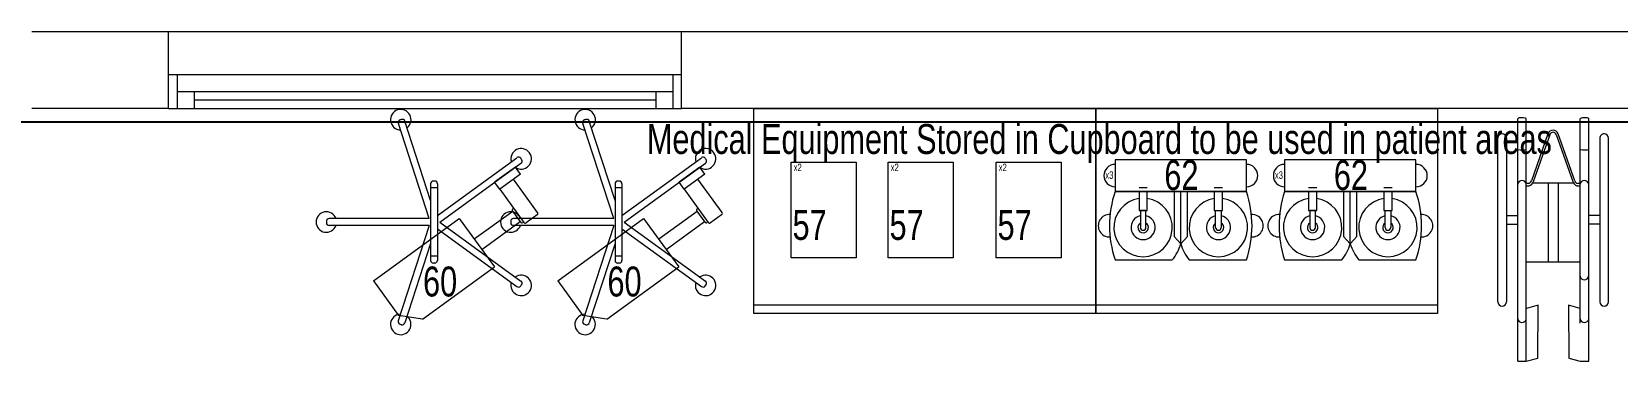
# Model space of a CAD drawing. Header units: metres. Extents: x -18745 to 220762, y -1579758 to -1356048.
# Drawn here: x 123028 to 127666, y -1455937 to -1454973 of the extents above; entities that cross this region are included whole.
import ezdxf

# ---------------------------------------------------------------- set-up
doc = ezdxf.new("R2010")
doc.units = ezdxf.units.M
doc.layers.get('0').update_dxf_attribs({"lineweight": 0})
for name, color, linetype, lineweight in [('A-100 - Copy$0$Aluminum', 8, 'Continuous', 0), ('A-100 - Copy$0$Medical Equipment and Furniture', 8, 'Continuous', 0), ('A-100 - Copy$0$Medical Equipment and Furniture1', 8, 'Continuous', 5), ('A-100 - Copy$0$Proj', 8, 'Continuous', 0), ('A-100 - Copy$0$Walls', 8, 'Continuous', 0)]:
    doc.layers.add(name, color=color, linetype=linetype, lineweight=lineweight)
doc.layers.add('A-100 - Copy$0$axes', color=8, linetype='Continuous')
doc.styles.add('A-100 - Copy$0$X3G_ENTITY_257CFD', font='swisscl.ttf', dxfattribs={"height": 200})

# ---------------------------------------------------------------- blocks, each defined once
blk = doc.blocks.new('A-100 - Copy$0$CUPBOARD - GLASS TOP - LOCKABLE - 200x100x60')
at = {"layer": 'A-100 - Copy$0$Medical Equipment and Furniture1'}
blk.add_line((283.1819, -205.0074, 0), (284.1819, -205.0074, 0), dxfattribs=at)
at = {"layer": 'A-100 - Copy$0$Medical Equipment and Furniture1', "elevation": 0}
blk.add_lwpolyline([(284.1819, -204.4324), (283.1819, -204.4324), (283.1819, -205.0324), (284.1819, -205.0324)], close=True, dxfattribs=at)
blk = doc.blocks.new('A-100 - Copy$0$HF14449A-P')
at = {"layer": 'A-100 - Copy$0$Medical Equipment and Furniture1'}
for p, q in [((-0.2244, 0.0577), (-0.7026, 0.0577)), ((-0.05, 0), (-0.7602, 0)), ((-0.7026, 0.0323), (-0.2244, 0.0323)), ((-0.4762, 0.0321), (-0.4762, -0.0003)), ((-0.4508, 0.0321), (-0.4508, -0.0003)), ((-0.05, -0.0255), (-0.05, 0)), ((-0.1618, -0.0254), (-0.7597, -0.0254)), ((-0.578, -0.0409), (-0.7158, -0.0896)), ((-0.5708, -0.044), (-0.5708, -0.1647)), ((-0.5699, -0.0249), (-0.5699, -0.0332)), ((-0.5636, -0.0346), (-0.5636, -0.0251)), ((-0.3406, -0.1837), (-0.3406, -0.0251)), ((-0.2045, -0.0254), (-0.2138, -0.0595)), ((-0.0589, -0.0584), (-0.05, -0.0255)), ((-0.7137, -0.0956), (-0.576, -0.047)), ((-0.5708, -0.0899), (-0.3406, -0.0899)), ((-0.2138, -0.0595), (-0.0589, -0.0584)), ((-0.7158, -0.1192), (-0.578, -0.1678)), ((-0.576, -0.1618), (-0.7137, -0.1132)), ((-0.5708, -0.1189), (-0.3406, -0.1189)), ((-0.05, -0.1827), (-0.7602, -0.1827)), ((-0.5699, -0.1755), (-0.5699, -0.1837)), ((-0.5636, -0.1837), (-0.5636, -0.1742)), ((-0.0589, -0.1493), (-0.2138, -0.1482)), ((-0.2138, -0.1482), (-0.2045, -0.1824)), ((-0.0499, -0.1827), (-0.0589, -0.1493)), ((-0.05, -0.2078), (-0.05, -0.1827)), ((-0.05, -0.2078), (-0.7593, -0.2078)), ((-0.4762, -0.2401), (-0.4762, -0.2078)), ((-0.4508, -0.2401), (-0.4508, -0.2078)), ((-0.7026, -0.2404), (-0.2244, -0.2404)), ((-0.2244, -0.2658), (-0.7026, -0.2658))]:
    blk.add_line(p, q, dxfattribs=at)
for centre, radius, start, end in [((-0.7026, 0.045), 0.0127, 90, 180), ((-0.2244, 0.045), 0.0127, 0, 90), ((-0.7026, 0.045), 0.0127, 180, 270), ((-0.2244, 0.045), 0.0127, 270, 0), ((-0.5661, -0.0128), 0.0127, 98.7333, 261.2512), ((-0.5848, -0.0258), 0.0166, 294.282, 333.3732), ((-0.5848, -0.0258), 0.023, 292.5926, 337.4074), ((-0.301, -0.0129), 0.0127, 279.8278, 82.5002), ((-0.7106, -0.1044), 0.0157, 109.4325, 250.5675), ((-0.7106, -0.1044), 0.00936, 109.4229, 250.5771), ((-0.5661, -0.1952), 0.0127, 98.7488, 261.2667), ((-0.5848, -0.183), 0.0166, 26.6268, 65.718), ((-0.5848, -0.183), 0.023, 22.5926, 67.4074), ((-0.7026, -0.2531), 0.0127, 90, 180), ((-0.7026, -0.2531), 0.0127, 180, 270), ((-0.2244, -0.2531), 0.0127, 0, 90), ((-0.2244, -0.2531), 0.0127, 270, 0)]:
    blk.add_arc(centre, radius, start, end, dxfattribs=at)
for centre, ratio, start_param, end_param in [((-0.6698, -0.0127), 0.078125, 3.141593, 6.498142), ((-0.7597, -0.0126), 0.241377, 0.152696, 3.141593), ((-0.1758, -0.0125), 0.964579, 3.250377, 6.096807), ((-0.7597, -0.1952), 0.241678, 0.147741, 3.289334), ((-0.6698, -0.1954), 0.078125, 3.141593, 6.498142), ((-0.1758, -0.1951), 0.964579, 3.252899, 6.098308)]:
    blk.add_ellipse(centre, major_axis=(0, 0.0127), ratio=ratio, start_param=start_param, end_param=end_param, dxfattribs=at)
blk = doc.blocks.new('A-100 - Copy$0$M.107.31.46')
at = {"layer": 'A-100 - Copy$0$Medical Equipment and Furniture1'}
for p, q in [((22587.3, -488.5), (22606.8, -467.6)), ((22606.8, -467.6), (22606.8, -620.3)), ((22626.2, -488.5), (22606.8, -467.6))]:
    blk.add_line(p, q, dxfattribs=at)
for points in [[(22581.8, -420.1), (22414.6, -420.1)], [(22798.9, -420.1), (22631.7, -420.1)], [(22587.3, -488.5), (22587.3, -620.3), (22626.2, -620.3), (22626.2, -488.5)], [(22504.7, -515.1), (22504.7, -564.7), (22488.5, -564.7), (22488.5, -515.1)], [(22708.8, -515.1), (22708.8, -564.7), (22725, -564.7), (22725, -515.1)], [(22508.6, -620.3), (22508.6, -564.7), (22484.6, -564.7), (22484.6, -620.3)], [(22728.9, -620.3), (22728.9, -564.7), (22704.9, -564.7), (22704.9, -620.3)], [(22414.6, -620.3), (22798.9, -620.3)], [(22484.6, -631.3), (22508.6, -631.3)], [(22704.9, -631.3), (22728.9, -631.3)]]:
    blk.add_lwpolyline(points, dxfattribs=at)
blk.add_lwpolyline([(22414.6, -713.6), (22798.9, -713.6), (22798.9, -620.3), (22414.6, -620.3)], close=True, dxfattribs=at)
for centre, radius, start, end in [((22714.4, -520.2), 316, 161.5342, 198.4658), ((22496.6, -515.1), 85.4, 278.0941, 261.9059), ((22480.9, -503.4), 130.9, 15.8849, 39.5335), ((22732.6, -503.4), 130.9, 140.4665, 164.1151), ((22716.9, -515.1), 85.4, 278.0941, 261.9059), ((22499.2, -520.2), 316, 341.5342, 18.4658), ((22398.4, -520.2), 32.9, 87.02, 272.98), ((22496.6, -515.1), 35.4, 283.274, 256.726), ((22496.6, -515.1), 15.4, 301.8051, 238.1949), ((22496.6, -515.1), 8.13, 0, 180), ((22716.9, -515.1), 35.4, 283.274, 256.726), ((22716.9, -515.1), 15.4, 301.8051, 238.1949), ((22716.9, -515.1), 8.13, 0, 180), ((22815.2, -520.2), 32.9, 267.02, 92.98), ((22414.6, -666.9), 32.9, 90, 270), ((22798.9, -666.9), 32.9, 270, 90)]:
    blk.add_arc(centre, radius, start, end, dxfattribs=at)
blk = doc.blocks.new('A-100 - Copy$0$HF12177-P')
for p, q in [((0, 0), (-0.1724, 0.2372)), ((0, 0), (0.1724, 0.2372)), ((-0.0196, -0.007), (-0.1885, 0.2255)), ((0.0196, -0.007), (0.1885, 0.2255)), ((-0.0631, -0.027), (-0.2951, -0.1024)), ((-0.01, -0.0308), (-0.2889, -0.1214)), ((-0.12, -0.015), (-0.12, -0.019)), ((-0.112, -0.007), (0.112, -0.007)), ((-0.112, -0.027), (0.112, -0.027)), ((-0.1, -0.007), (-0.1, -0.027)), ((-0.01, -0.0308), (-0.01, -0.324)), ((0.01, -0.0308), (0.01, -0.324)), ((0.01, -0.0308), (0.2889, -0.1214)), ((0.0631, -0.027), (0.2951, -0.1024)), ((0.1, -0.007), (0.1, -0.027)), ((0.12, -0.015), (0.12, -0.019))]:
    blk.add_line(p, q)
for centre, radius, start, end in [((-0.1852, 0.2378), 0.03, 325.4712, 286.5288), ((-0.1821, 0.2302), 0.008, 126.3733, 216), ((0, -0.017), 0.315, 125.6267, 126.3733), ((-0.1788, 0.2325), 0.008, 36, 125.6267), ((0.1852, 0.2378), 0.03, 253.4712, 214.5288), ((0.1788, 0.2325), 0.008, 54.3733, 144), ((0, -0.017), 0.315, 53.6267, 54.3733), ((0.1821, 0.2302), 0.008, 324, 53.6267), ((-0.112, -0.015), 0.008, 90, 180), ((-0.112, -0.019), 0.008, 180, 270), ((0.112, -0.015), 0.008, 0, 90), ((0.112, -0.019), 0.008, 270, 0), ((-0.2996, -0.1144), 0.03, 37.4712, 358.5288), ((0.2996, -0.1144), 0.03, 181.4712, 142.5288), ((-0.2926, -0.11), 0.008, 108, 197.6267), ((0, -0.017), 0.315, 197.6267, 198.3733), ((-0.2914, -0.1138), 0.008, 198.3733, 288), ((0.2914, -0.1138), 0.008, 252, 341.6267), ((0.2926, -0.11), 0.008, 342.3733, 72), ((0, -0.017), 0.315, 341.6267, 342.3733), ((0, -0.332), 0.03, 109.4712, 70.5288), ((-0.002, -0.324), 0.008, 180, 269.6267), ((0.002, -0.324), 0.008, 270.3733, 0), ((0, -0.017), 0.315, 269.6267, 270.3733)]:
    blk.add_arc(centre, radius, start, end)
blk = doc.blocks.new('A-100 - Copy$0$MONITOR ARM PLAN')
for p, q in [((0.025, -0.49375, 0), (0.025, -0.18375, 0)), ((0.025, -0.18375, 0), (0.2, -0.18375, 0)), ((0.2, -0.44375, 0), (0.2, -0.18375, 0)), ((0.2, -0.44375, 0), (0.15, -0.49375, 0)), ((0.025, -0.49375, 0), (0.15, -0.49375, 0))]:
    blk.add_line(p, q)
at = {"layer": 'A-100 - Copy$0$Medical Equipment and Furniture1'}
for p, q in [((0.025, 0.0375), (0, 0.0375)), ((0, 0.0375), (0, -0.0375)), ((0.025, 0.0375), (0.025, -0.0375)), ((0.145, 0.0125), (0.025, 0.0125)), ((0.15, 0.0075), (0.15, -0.0325)), ((0.025, -0.0375), (0, -0.0375)), ((0.025, -0.0375), (0.145, -0.0375)), ((0.09375, -0.0375), (0.09375, -0.04)), ((0.09875, -0.045), (0.13875, -0.045)), ((0.1, -0.045), (0.1, -0.18375)), ((0.1375, -0.045), (0.1375, -0.18375)), ((0.14375, -0.0375), (0.14375, -0.04))]:
    blk.add_line(p, q, dxfattribs=at)
for centre, start, end in [((0.145, 0.0075, 0), 0, 90), ((0.09875, -0.04), 180, 270), ((0.13875, -0.04), 270, 360), ((0.145, -0.0325), 270, 0)]:
    blk.add_arc(centre, 0.005, start, end, dxfattribs=at)
blk = doc.blocks.new('A-100 - Copy')
at = {"layer": 'A-100 - Copy$0$Aluminum'}
for p, q in [((123428.3, -1455097.7, 0), (124928.3, -1455097.7, 0)), ((123453.3, -1455097.7, 0), (123453.3, -1455197.7, 0)), ((124903.3, -1455097.7, 0), (124903.3, -1455197.7, 0)), ((123453.3, -1455147.7, 0), (124903.3, -1455147.7, 0)), ((123503.3, -1455147.7, 0), (123503.3, -1455197.7, 0)), ((124853.3, -1455147.7, 0), (124853.3, -1455197.7, 0)), ((123428.3, -1455197.7, 0), (124928.3, -1455197.7, 0)), ((124853.3, -1455172.7, 0), (123503.3, -1455172.7, 0))]:
    blk.add_line(p, q, dxfattribs=at)
at = {"layer": 'A-100 - Copy$0$axes'}
blk.add_line((215795, -1455237.7, 2.4), (83877.8, -1455237.7, 2.4), dxfattribs=at)
at = {"layer": 'A-100 - Copy$0$Medical Equipment and Furniture', "elevation": 0}
for points in [[(125249.6, -1455634.4), (125249.6, -1455354.4), (125439.6, -1455354.4), (125439.6, -1455634.4), (125249.6, -1455634.4)], [(125533.4, -1455634.4), (125533.4, -1455354.4), (125723.4, -1455354.4), (125723.4, -1455634.4), (125533.4, -1455634.4)], [(125849.2, -1455634.4), (125849.2, -1455354.4), (126039.2, -1455354.4), (126039.2, -1455634.4), (125849.2, -1455634.4)]]:
    blk.add_lwpolyline(points, dxfattribs=at)
at = {"layer": 'A-100 - Copy$0$Proj'}
blk.add_line((124928.3, -1454972.7, 0), (123428.3, -1454972.7, 0), dxfattribs=at)
at = {"layer": 'A-100 - Copy$0$Walls'}
for p, q in [((123428.3, -1454972.7, 0), (123028.3, -1454972.7, 0)), ((123428.3, -1455197.7, 0), (123428.3, -1454972.7, 0)), ((124928.3, -1455197.7, 0), (124928.3, -1454972.7, 0)), ((127798.3, -1454972.7), (124928.3, -1454972.7, 0)), ((123428.3, -1455197.7, 0), (123028.3, -1455197.7, 0)), ((127798.3, -1455197.7, 0), (124928.3, -1455197.7, 0))]:
    blk.add_line(p, q, dxfattribs=at)
at = {"layer": 'A-100 - Copy$0$Medical Equipment and Furniture', "extrusion": (-1.92689e-13, -1.39405e-12, -1), "xscale": -1000.000000000001, "yscale": 1000.000000000001, "zscale": -1000.000000000001, "rotation": 90.01496832471715}
for p in [(-124222, -1455529.8, 0), (-124761.4, -1455529.8, 0)]:
    blk.add_blockref('A-100 - Copy$0$HF12177-P', p, dxfattribs=at)
at = {"layer": 'A-100 - Copy$0$Medical Equipment and Furniture', "xscale": -1000, "yscale": 1000, "zscale": 1000}
for p in [(409322.2, -1250765.3, 0), (410322.2, -1250765.3, 0)]:
    blk.add_blockref('A-100 - Copy$0$CUPBOARD - GLASS TOP - LOCKABLE - 200x100x60', p, dxfattribs=at)
at = {"layer": 'A-100 - Copy$0$Medical Equipment and Furniture', "xscale": 1000, "yscale": 1000, "zscale": 1000}
for name, p, rotation in [('A-100 - Copy$0$HF14449A-P', (127582.2, -1455987.1, 0), 270), ('A-100 - Copy$0$MONITOR ARM PLAN', (124412.6, -1455391.4, 0), 305.9850316752795), ('A-100 - Copy$0$MONITOR ARM PLAN', (124952, -1455391.4, 0), 305.9850316752795)]:
    blk.add_blockref(name, p, dxfattribs=dict(at, rotation=rotation))
at = {"layer": 'A-100 - Copy$0$Medical Equipment and Furniture', "rotation": 180}
for p in [(148995.7, -1456060.8, 0), (149491.5, -1456060.8, 0)]:
    blk.add_blockref('A-100 - Copy$0$M.107.31.46', p, dxfattribs=at)
at = {"layer": 'A-100 - Copy$0$Medical Equipment and Furniture', "attachment_point": 2, "style": 'A-100 - Copy$0$X3G_ENTITY_257CFD'}
for s, insert, char_height, width in [('Medical Equipment Stored in Cupboard to be used in patient areas', (126150.9, -1455242.9, 0), 87.473, 3260.537), ('62', (126390.8, -1455348.5, 0), 87.47, 82.543), ('62', (126886.6, -1455348.5, 0), 87.47, 82.543), ('x2', (125268.7, -1455358.9, 0), 21.87, 20.636), ('x2', (125552.4, -1455358.9, 0), 21.87, 20.636), ('x2', (125868.3, -1455358.9, 0), 21.87, 20.636), ('x3', (126180.1, -1455381.3, 0), 21.87, 20.636), ('x3', (126675.9, -1455381.3, 0), 21.87, 20.636), ('57', (125303.4, -1455494.4, 0), 87.47, 82.543), ('57', (125587.1, -1455494.4, 0), 87.47, 82.543), ('57', (125903, -1455494.4, 0), 87.47, 82.543)]:
    blk.add_mtext(s, dxfattribs=dict(at, insert=insert, char_height=char_height, width=width))
at = {"layer": 'A-100 - Copy$0$Medical Equipment and Furniture', "char_height": 87.47, "attachment_point": 2, "style": 'A-100 - Copy$0$X3G_ENTITY_257CFD'}
for insert in [(124222.7, -1455660, 0), (124762.1, -1455660, 0)]:
    blk.add_mtext('60', dxfattribs=dict(at, insert=insert))

msp = doc.modelspace()

# ---------------------------------------------------------------- block references
msp.add_blockref('A-100 - Copy', (0, 0))

doc.saveas('drawing.dxf')
